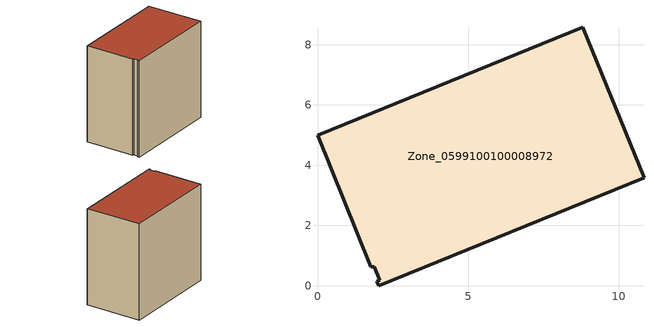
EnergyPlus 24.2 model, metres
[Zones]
Zone_0599100100008972
 floor ground (C_G): 2.06,0.18 1.89,0.64 1.77,0.63 0,5 8.81,8.58 10.84,3.58 2.03,0 1.97,0.15 z0
 wall outside (C_F): 0,5 1.77,0.63 1.89,0.64 2.06,0.18 1.97,0.15 2.03,0 10.84,3.58 8.81,8.58 0,5 z0:9.22
 roof outside (C_R): 1.89,0.64 2.06,0.18 1.97,0.15 2.03,0 10.84,3.58 8.81,8.58 0,5 1.77,0.63 z9.22
[BUILDING]
Pand.0599100100008972: North Axis=0; Terrain=City; Loads Convergence Tolerance Value=0.04; Temperature Convergence Tolerance Value=0.4; Solar Distribution=FullExterior; Maximum Number of Warmup Days=25; Minimum Number of Warmup Days=1
[Site:Location]
Rotterdam.The.Hague.AP_ZH_NLD Design_Conditions: Latitude=51.96; Longitude=4.45; Time Zone=1; Elevation=-4.5
[SITE:GROUNDTEMPERATURE:BUILDINGSURFACE]
18, 18, 18, 18, 18, 18, 18, 18, 18, 18, 18, 18
[MATERIAL] Thermal Absorptance=0.9; Solar Absorptance=0.7; Visible Absorptance=0.7
Name | Roughness | Thickness | Conductivity | Density | Specific Heat
G.TI.2006-2014 | MediumSmooth | 0.15 | 0.06 | 540 | 1210
F.TI.2006-2014 | Rough | 0.3 | 0.12 | 1920 | 840
R.TI.2006-2014 | MediumRough | 0.2 | 0.08 | 1500 | 1000
[CONSTRUCTION]
C_G: G.TI.2006-2014
C_F: F.TI.2006-2014
C_R: R.TI.2006-2014
[ZONE]
Zone_0599100100008972: Type=1; Multiplier=1; Ceiling Height=Autocalculate; Volume=Autocalculate; Floor Area=autocalculate; Part of Total Floor Area=Yes
[ZONEINFILTRATION:DESIGNFLOWRATE]
Infil_Zone_0599100100008972: Zone or ZoneList or Space or SpaceList=Zone_0599100100008972; Schedule=AlwaysOn; Design Flow Rate Calculation Method=Flow/Area; Flow Rate per Floor Area=0.0015; Constant Term Coefficient=1; Temperature Term Coefficient=0; Velocity Term Coefficient=0; Velocity Squared Term Coefficient=0
[HVACTEMPLATE:ZONE:IDEALLOADSAIRSYSTEM]
Zone_0599100100008972: Maximum Heating Supply Air Temperature=50; Minimum Cooling Supply Air Temperature=13; Maximum Heating Supply Air Humidity Ratio=0.0156; Minimum Cooling Supply Air Humidity Ratio=0.0077; Heating Limit=NoLimit; Cooling Limit=NoLimit; Dehumidification Control Type=ConstantSensibleHeatRatio; Cooling Sensible Heat Ratio=0.7; Dehumidification Setpoint=60; Humidification Control Type=None; Humidification Setpoint=30; Outdoor Air Method=None; Outdoor Air Flow Rate per Person=0.00944; Outdoor Air Flow Rate per Zone Floor Area=0; Outdoor Air Flow Rate per Zone=0; Demand Controlled Ventilation Type=None; Outdoor Air Economizer Type=NoEconomizer; Heat Recovery Type=None; Sensible Heat Recovery Effectiveness=0.7; Latent Heat Recovery Effectiveness=0.65
[ZONECONTROL:THERMOSTAT]
ThermostatControl_Zone_0599100100008972: Zone or ZoneList=Zone_0599100100008972; Control Type Schedule=DualSetpointControlType; Control 1=Thermostat_Zone_0599100100008972; Temperature Difference Between Cutout And Setpoint=0
[THERMOSTATSETPOINT:DUALSETPOINT]
Thermostat_Zone_0599100100008972: Heating Setpoint Temperature Schedule=HeatingSetpoint_Zone_0599100100008972; Cooling Setpoint Temperature Schedule=CoolingSetpoint_Zone_0599100100008972
[SCHEDULE:COMPACT]
HeatingSetpoint_Zone_0599100100008972: Through: 12/31, For: AllDays, Until: 24:00, 21
CoolingSetpoint_Zone_0599100100008972: Through: 12/31, For: AllDays, Until: 24:00, 24
DualSetpointControlType: Through: 12/31, For: AllDays, Until: 24:00, 4
AlwaysOn: Through: 12/31, For: AllDays, Until: 24:00, 1
